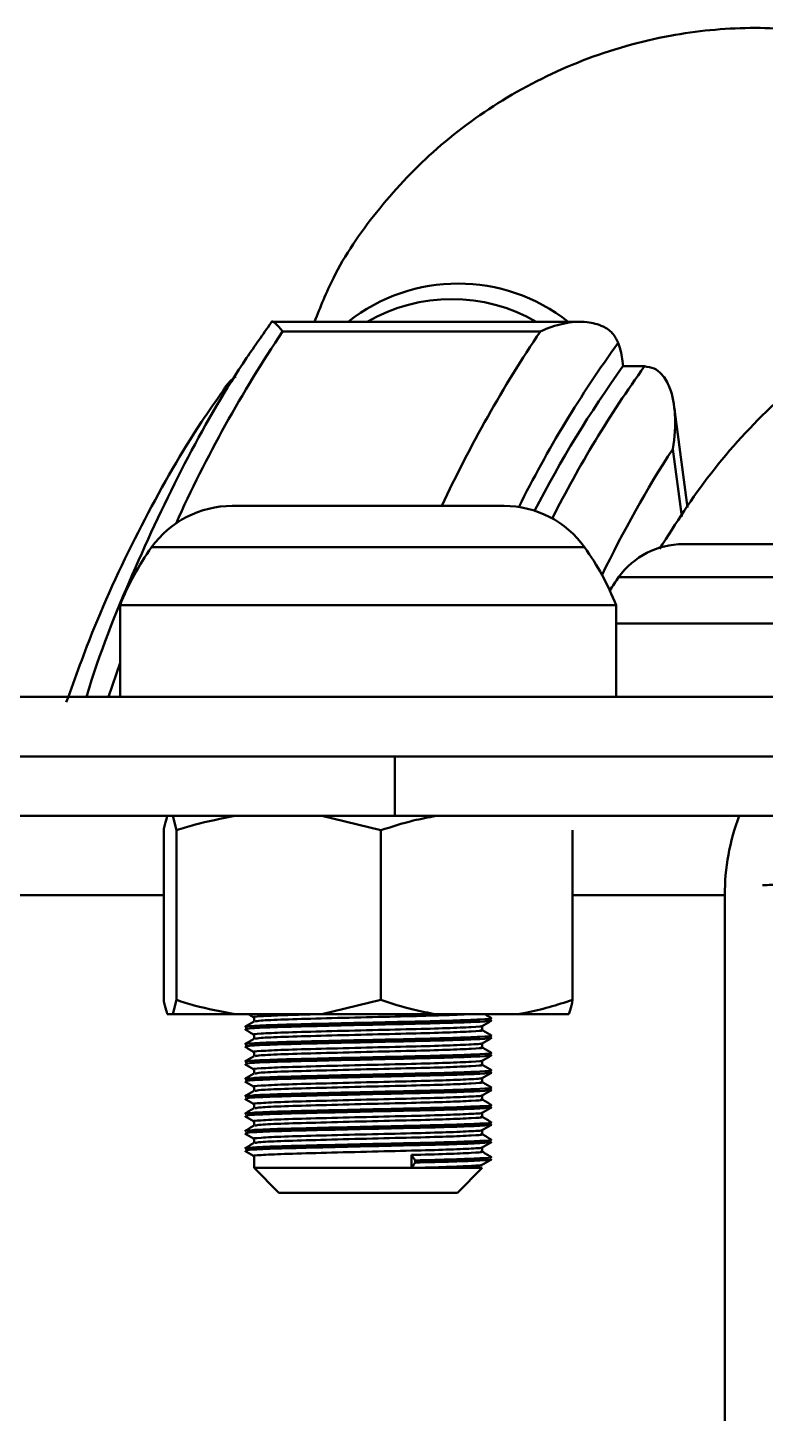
# Model space of a CAD drawing. Header units: millimetres. Extents: x 263 to 2983, y 441 to 2500.
# Drawn here: x 1601.5 to 1616.37, y 2471.65 to 2499.6 of the extents above; entities that cross this region are included whole.
import ezdxf

# ---------------------------------------------------------------- set-up
doc = ezdxf.new("R2010")
doc.units = ezdxf.units.MM
doc.header["$LTSCALE"] = 0.5
doc.layers.add('BOL', color=7, linetype='Continuous', lineweight=50)

msp = doc.modelspace()

# ---------------------------------------------------------------- linework, layer by layer
at = {"layer": 'BOL'}
for p, q in [((1612.628, 2493.663), (1606.435, 2493.663)), ((1611.834, 2493.469), (1606.637, 2493.469)), ((1613.479, 2492.919), (1613.499, 2492.766)), ((1613.932, 2492.766), (1613.499, 2492.766)), ((1614.801, 2489.915), (1614.532, 2491.949)), ((1614.682, 2489.739), (1614.502, 2491.098)), ((1605.621, 2489.95), (1605.827, 2489.95)), ((1605.827, 2489.95), (1609.403, 2489.95)), ((1609.403, 2489.95), (1611.101, 2489.95)), ((1603.997, 2489.116), (1610.021, 2489.116)), ((1610.021, 2489.116), (1612.725, 2489.116)), ((1614.711, 2489.179), (1615.198, 2489.179)), ((1615.198, 2489.179), (1618.28, 2489.179)), ((1613.411, 2488.512), (1617.536, 2488.512)), ((1603.361, 2487.95), (1603.361, 2486.096)), ((1603.361, 2487.95), (1610.263, 2487.95)), ((1610.263, 2487.95), (1613.361, 2487.95)), ((1613.361, 2486.096), (1613.361, 2487.95)), ((1613.361, 2487.579), (1617.027, 2487.579)), ((1603.361, 2486.782), (1603.127, 2486.096)), ((1512.739, 2486.096), (2400.823, 2486.096)), ((1512.739, 2484.896), (2400.823, 2484.896)), ((1608.9, 2483.696), (1608.9, 2484.896)), ((1608.9, 2483.696), (1592.988, 2483.696)), ((1604.421, 2483.696), (1604.495, 2483.407)), ((1607.431, 2483.696), (1608.616, 2483.407)), ((1626.234, 2483.696), (1608.9, 2483.696)), ((1604.24, 2483.407), (1604.24, 2479.985)), ((1604.495, 2483.407), (1604.495, 2479.985)), ((1608.616, 2483.407), (1608.616, 2479.985)), ((1612.482, 2483.407), (1612.482, 2479.985)), ((1604.24, 2482.096), (1570.55, 2482.096)), ((1615.55, 2482.096), (1612.482, 2482.096)), ((1615.55, 2456.096), (1615.55, 2482.096)), ((1604.421, 2479.696), (1604.495, 2479.985)), ((1607.431, 2479.696), (1608.616, 2479.985)), ((1604.313, 2479.696), (1604.421, 2479.696)), ((1605.679, 2479.696), (1604.421, 2479.696)), ((1605.679, 2479.696), (1607.431, 2479.696)), ((1606.061, 2479.636), (1606.061, 2479.55)), ((1609.727, 2479.696), (1607.431, 2479.696)), ((1609.727, 2479.696), (1611.371, 2479.696)), ((1612.409, 2479.696), (1611.371, 2479.696)), ((1606.061, 2479.286), (1606.061, 2479.2)), ((1610.661, 2479.374), (1610.661, 2479.46)), ((1610.661, 2479.024), (1610.661, 2479.11)), ((1606.061, 2478.936), (1606.061, 2478.85)), ((1610.661, 2478.674), (1610.661, 2478.76)), ((1606.061, 2478.586), (1606.061, 2478.5)), ((1606.061, 2478.236), (1606.061, 2478.15)), ((1610.661, 2478.324), (1610.661, 2478.41)), ((1606.061, 2477.886), (1606.061, 2477.8)), ((1610.661, 2477.974), (1610.661, 2478.06)), ((1610.661, 2477.624), (1610.661, 2477.71)), ((1606.061, 2477.536), (1606.061, 2477.45)), ((1610.661, 2477.274), (1610.661, 2477.36)), ((1606.061, 2477.186), (1606.061, 2477.1)), ((1606.061, 2476.836), (1606.061, 2476.596)), ((1609.236, 2476.858), (1609.236, 2476.596)), ((1610.661, 2476.924), (1610.661, 2477.01)), ((1606.061, 2476.596), (1606.561, 2476.096)), ((1606.061, 2476.596), (1609.236, 2476.596)), ((1609.236, 2476.596), (1610.661, 2476.596)), ((1609.308, 2476.705), (1609.308, 2476.749)), ((1610.161, 2476.096), (1610.661, 2476.596)), ((1606.561, 2476.096), (1609.046, 2476.096)), ((1609.046, 2476.096), (1610.161, 2476.096))]:
    msp.add_line(p, q, dxfattribs=at)
for centre, radius, start, end in [((1610.176, 2490.868), 3.568, 51.5861, 128.4139), ((1610.047, 2490.727), 3.395, 59.8775, 120.1225), ((1628.589, 2478.755), 26.427, 146.1664, 155.7769), ((1633.097, 2479.151), 25.635, 146.0447, 155.0871), ((1632.291, 2479.553), 23.326, 144.0687, 153.5924), ((1611.893, 2492.718), 1.599, 7.2195, 19.0774), ((1632, 2479.453), 22.793, 144.2625, 152.8555), ((1632.538, 2479.386), 22.917, 144.2778, 153.2569), ((1634.543, 2478.184), 23.842, 147.2037, 154.2078), ((1605.621, 2487.95), 2, 90, 144.3075), ((1611.101, 2487.95), 2, 35.6925, 90), ((1608.361, 2485.981), 5.373, 144.3075, 158.5137), ((1608.361, 2485.981), 5.373, 21.4863, 35.6925), ((1614.711, 2487.579), 1.6, 90, 144.3075), ((1616.903, 2486.004), 4.299, 144.3075, 148.5782), ((1620.061, 2482.107), 4.51, 159.3702, 180.1385)]:
    msp.add_arc(centre, radius, start, end, dxfattribs=at)
for points, knots in [([(1621.415, 2497.669), (1621.397, 2497.689), (1621.08, 2498.045), (1620.303, 2498.541), (1619.061, 2499.15), (1617.615, 2499.517), (1616.052, 2499.637), (1614.375, 2499.472), (1612.676, 2498.989), (1611.059, 2498.185), (1609.653, 2497.14), (1608.513, 2495.915), (1607.71, 2494.746), (1607.399, 2493.961), (1607.281, 2493.663)], [0, 0, 0, 0, 0.004599, 0.079364, 0.162494, 0.251098, 0.343528, 0.43859, 0.5457, 0.650566, 0.752215, 0.849929, 0.943136, 1, 1, 1, 1]), ([(1619.069, 2493.859), (1618.706, 2493.65), (1617.82, 2493.14), (1616.529, 2492.04), (1615.243, 2490.664), (1614.565, 2489.6), (1614.236, 2489.082)], [0, 0, 0, 0, 0.187738, 0.45909, 0.737042, 1, 1, 1, 1]), ([(1606.406, 2493.644), (1606.24, 2493.41), (1605.649, 2492.578), (1604.71, 2490.97), (1603.657, 2488.729), (1602.982, 2487.087), (1602.699, 2486.156), (1602.681, 2486.096)], [0, 0, 0, 0, 0.113016, 0.40216, 0.6912, 0.979899, 1, 1, 1, 1]), ([(1606.637, 2493.469), (1606.637, 2493.47), (1606.584, 2493.54), (1606.494, 2493.638), (1606.414, 2493.695), (1606.407, 2493.648), (1606.406, 2493.644)], [0, 0, 0, 0, 0.006051, 0.464124, 0.948744, 1, 1, 1, 1]), ([(1613.404, 2493.241), (1613.369, 2493.31), (1613.299, 2493.447), (1613.075, 2493.596), (1612.736, 2493.683), (1612.297, 2493.648), (1611.983, 2493.539), (1611.836, 2493.47), (1611.834, 2493.469)], [0, 0, 0, 0, 0.139509, 0.278348, 0.474036, 0.742697, 0.996631, 1, 1, 1, 1]), ([(1613.932, 2492.766), (1614, 2492.756), (1614.134, 2492.738), (1614.314, 2492.586), (1614.485, 2492.283), (1614.572, 2491.766), (1614.541, 2491.335), (1614.502, 2491.1), (1614.502, 2491.098)], [0, 0, 0, 0, 0.107629, 0.214419, 0.382773, 0.663949, 0.997025, 1, 1, 1, 1]), ([(1605.436, 2492.266), (1605.448, 2492.29), (1605.509, 2492.407), (1605.611, 2492.494), (1605.692, 2492.562)], [0, 0, 0, 0, 0.2070025, 1, 1, 1, 1]), ([(1605.433, 2492.267), (1605.289, 2492.062), (1604.733, 2491.271), (1603.846, 2489.707), (1602.932, 2487.81), (1602.459, 2486.496), (1602.277, 2485.989)], [0, 0, 0, 0, 0.117201, 0.453322, 0.789287, 1, 1, 1, 1]), ([(1604.24, 2483.407), (1604.248, 2483.445), (1604.272, 2483.568), (1604.296, 2483.643), (1604.313, 2483.696)], [0, 0, 0, 0, 0.309698, 1, 1, 1, 1]), ([(1604.495, 2483.407), (1604.615, 2483.445), (1605.004, 2483.568), (1605.403, 2483.643), (1605.679, 2483.696)], [0, 0, 0, 0, 0.30969, 1, 1, 1, 1]), ([(1608.616, 2483.407), (1608.833, 2483.478), (1609.199, 2483.597), (1609.574, 2483.667), (1609.727, 2483.696)], [0, 0, 0, 0, 0.592751, 1, 1, 1, 1]), ([(1616.313, 2482.301), (1616.433, 2482.304), (1616.769, 2482.313), (1617.389, 2482.327), (1618.043, 2482.344), (1618.518, 2482.363), (1618.755, 2482.375), (1618.718, 2482.383), (1618.708, 2482.385)], [0, 0, 0, 0, 0.11037, 0.309656, 0.514389, 0.720447, 0.928648, 1, 1, 1, 1]), ([(1604.24, 2479.985), (1604.248, 2479.947), (1604.272, 2479.824), (1604.296, 2479.748), (1604.313, 2479.696)], [0, 0, 0, 0, 0.3096937, 1, 1, 1, 1]), ([(1604.495, 2479.985), (1604.615, 2479.947), (1605.004, 2479.824), (1605.403, 2479.748), (1605.679, 2479.696)], [0, 0, 0, 0, 0.309686, 1, 1, 1, 1]), ([(1608.616, 2479.985), (1608.833, 2479.914), (1609.199, 2479.795), (1609.574, 2479.725), (1609.727, 2479.696)], [0, 0, 0, 0, 0.592749, 1, 1, 1, 1]), ([(1611.371, 2479.696), (1611.426, 2479.705), (1611.801, 2479.77), (1612.169, 2479.886), (1612.482, 2479.985)], [0, 0, 0, 0, 0.14598, 1, 1, 1, 1]), ([(1612.482, 2479.985), (1612.475, 2479.947), (1612.451, 2479.824), (1612.426, 2479.748), (1612.409, 2479.696)], [0, 0, 0, 0, 0.3096937, 1, 1, 1, 1]), ([(1605.873, 2479.438), (1605.899, 2479.445), (1605.952, 2479.459), (1606.496, 2479.483), (1607.315, 2479.503), (1608.321, 2479.527), (1609.301, 2479.548), (1610.118, 2479.569), (1610.637, 2479.591), (1610.889, 2479.605), (1610.827, 2479.613), (1610.816, 2479.615)], [0, 0, 0, 0, 0.12276, 0.246314, 0.37115, 0.501075, 0.628068, 0.742976, 0.861246, 0.975227, 1, 1, 1, 1]), ([(1605.886, 2479.396), (1605.911, 2479.402), (1605.963, 2479.416), (1606.497, 2479.439), (1607.315, 2479.459), (1608.321, 2479.483), (1609.301, 2479.505), (1610.118, 2479.525), (1610.637, 2479.547), (1610.889, 2479.561), (1610.828, 2479.569), (1610.817, 2479.571)], [0, 0, 0, 0, 0.113573, 0.238579, 0.364882, 0.496333, 0.624818, 0.741077, 0.860736, 0.976056, 1, 1, 1, 1]), ([(1605.956, 2479.696), (1605.96, 2479.693), (1605.996, 2479.673), (1606.032, 2479.652), (1606.063, 2479.634)], [0, 0, 0, 0, 0.120143, 1, 1, 1, 1]), ([(1606.066, 2479.634), (1606.065, 2479.634), (1605.997, 2479.641), (1606.18, 2479.656), (1606.586, 2479.678), (1607.059, 2479.69), (1607.271, 2479.696)], [0, 0, 0, 0, 0.0065418, 0.3576616, 0.7110694, 1, 1, 1, 1]), ([(1606.084, 2479.55), (1606.106, 2479.556), (1606.154, 2479.57), (1606.64, 2479.592), (1607.394, 2479.612), (1608.325, 2479.637), (1609.225, 2479.658), (1609.949, 2479.677), (1610.221, 2479.69), (1610.344, 2479.696)], [0, 0, 0, 0, 0.127156, 0.277823, 0.430048, 0.588477, 0.743338, 0.883457, 1, 1, 1, 1]), ([(1610.657, 2479.458), (1610.689, 2479.476), (1610.752, 2479.513), (1610.815, 2479.549), (1610.847, 2479.568)], [0, 0, 0, 0, 0.497854, 1, 1, 1, 1]), ([(1610.85, 2479.616), (1610.818, 2479.634), (1610.772, 2479.661), (1610.726, 2479.687), (1610.711, 2479.696)], [0, 0, 0, 0, 0.6819994, 1, 1, 1, 1]), ([(1606.062, 2479.55), (1606.031, 2479.532), (1605.968, 2479.496), (1605.904, 2479.459), (1605.873, 2479.441)], [0, 0, 0, 0, 0.501472, 1, 1, 1, 1]), ([(1605.874, 2479.393), (1605.906, 2479.375), (1605.969, 2479.339), (1606.032, 2479.302), (1606.063, 2479.284)], [0, 0, 0, 0, 0.501541, 1, 1, 1, 1]), ([(1606.066, 2479.284), (1606.065, 2479.284), (1605.997, 2479.291), (1606.176, 2479.307), (1606.627, 2479.329), (1607.398, 2479.35), (1608.323, 2479.374), (1609.229, 2479.395), (1609.986, 2479.416), (1610.458, 2479.438), (1610.692, 2479.451), (1610.651, 2479.458), (1610.649, 2479.458)], [0, 0, 0, 0, 0.00225, 0.127179, 0.252921, 0.379964, 0.512184, 0.641427, 0.758366, 0.878726, 0.994724, 1, 1, 1, 1]), ([(1606.084, 2479.2), (1606.106, 2479.206), (1606.154, 2479.22), (1606.64, 2479.242), (1607.394, 2479.262), (1608.324, 2479.287), (1609.229, 2479.308), (1609.984, 2479.328), (1610.466, 2479.351), (1610.699, 2479.365), (1610.635, 2479.373), (1610.621, 2479.375)], [0, 0, 0, 0, 0.105279, 0.230117, 0.356248, 0.487518, 0.615833, 0.731932, 0.851428, 0.966593, 1, 1, 1, 1]), ([(1610.85, 2479.266), (1610.818, 2479.284), (1610.755, 2479.321), (1610.692, 2479.357), (1610.66, 2479.375)], [0, 0, 0, 0, 0.498533, 1, 1, 1, 1]), ([(1605.873, 2479.088), (1605.899, 2479.095), (1605.952, 2479.109), (1606.496, 2479.133), (1607.315, 2479.153), (1608.321, 2479.177), (1609.301, 2479.198), (1610.118, 2479.219), (1610.637, 2479.241), (1610.889, 2479.255), (1610.827, 2479.263), (1610.816, 2479.265)], [0, 0, 0, 0, 0.12276, 0.246314, 0.37115, 0.501075, 0.628068, 0.742976, 0.861246, 0.975227, 1, 1, 1, 1]), ([(1606.062, 2479.2), (1606.031, 2479.182), (1605.968, 2479.146), (1605.904, 2479.109), (1605.873, 2479.091)], [0, 0, 0, 0, 0.501324, 1, 1, 1, 1]), ([(1605.874, 2479.043), (1605.906, 2479.025), (1605.969, 2478.989), (1606.032, 2478.952), (1606.063, 2478.934)], [0, 0, 0, 0, 0.501383, 1, 1, 1, 1]), ([(1605.886, 2479.046), (1605.911, 2479.052), (1605.963, 2479.066), (1606.497, 2479.089), (1607.315, 2479.109), (1608.321, 2479.133), (1609.301, 2479.155), (1610.118, 2479.175), (1610.637, 2479.197), (1610.889, 2479.211), (1610.828, 2479.219), (1610.817, 2479.221)], [0, 0, 0, 0, 0.113556, 0.238543, 0.364826, 0.496258, 0.624724, 0.740965, 0.860606, 0.975909, 1, 1, 1, 1]), ([(1606.066, 2478.934), (1606.065, 2478.934), (1605.997, 2478.941), (1606.176, 2478.956), (1606.627, 2478.98), (1607.398, 2479), (1608.323, 2479.024), (1609.229, 2479.045), (1609.986, 2479.066), (1610.458, 2479.088), (1610.693, 2479.101), (1610.651, 2479.108), (1610.649, 2479.108)], [0, 0, 0, 0, 0.002177, 0.127105, 0.252847, 0.379889, 0.512109, 0.641352, 0.75829, 0.87865, 0.994648, 1, 1, 1, 1]), ([(1606.084, 2478.85), (1606.106, 2478.856), (1606.154, 2478.87), (1606.64, 2478.892), (1607.394, 2478.912), (1608.324, 2478.937), (1609.229, 2478.958), (1609.984, 2478.978), (1610.466, 2479.001), (1610.699, 2479.015), (1610.635, 2479.023), (1610.621, 2479.025)], [0, 0, 0, 0, 0.105202, 0.230041, 0.356171, 0.487441, 0.615755, 0.731854, 0.85135, 0.966514, 1, 1, 1, 1]), ([(1610.657, 2479.108), (1610.689, 2479.126), (1610.752, 2479.163), (1610.815, 2479.199), (1610.847, 2479.218)], [0, 0, 0, 0, 0.498055, 1, 1, 1, 1]), ([(1610.85, 2478.916), (1610.818, 2478.934), (1610.755, 2478.971), (1610.692, 2479.007), (1610.66, 2479.025)], [0, 0, 0, 0, 0.498679, 1, 1, 1, 1]), ([(1605.873, 2478.738), (1605.899, 2478.745), (1605.952, 2478.759), (1606.496, 2478.783), (1607.315, 2478.803), (1608.321, 2478.827), (1609.301, 2478.848), (1610.118, 2478.869), (1610.637, 2478.891), (1610.889, 2478.905), (1610.827, 2478.913), (1610.816, 2478.915)], [0, 0, 0, 0, 0.12276, 0.246314, 0.37115, 0.501075, 0.628068, 0.742976, 0.861246, 0.975227, 1, 1, 1, 1]), ([(1606.062, 2478.85), (1606.031, 2478.832), (1605.968, 2478.796), (1605.904, 2478.759), (1605.873, 2478.741)], [0, 0, 0, 0, 0.5011087, 1, 1, 1, 1]), ([(1605.886, 2478.696), (1605.911, 2478.702), (1605.963, 2478.716), (1606.497, 2478.739), (1607.315, 2478.759), (1608.321, 2478.783), (1609.301, 2478.805), (1610.118, 2478.825), (1610.637, 2478.847), (1610.889, 2478.861), (1610.828, 2478.869), (1610.817, 2478.871)], [0, 0, 0, 0, 0.113539, 0.2385077, 0.3647728, 0.4961849, 0.6246319, 0.7408556, 0.8604795, 0.9757654, 1, 1, 1, 1]), ([(1606.066, 2478.584), (1606.065, 2478.584), (1605.997, 2478.591), (1606.176, 2478.607), (1606.627, 2478.629), (1607.398, 2478.65), (1608.323, 2478.674), (1609.229, 2478.695), (1609.986, 2478.716), (1610.458, 2478.738), (1610.692, 2478.751), (1610.651, 2478.758), (1610.649, 2478.758)], [0, 0, 0, 0, 0.0021003, 0.1270281, 0.25277, 0.3798129, 0.5120326, 0.6412753, 0.7582142, 0.8785744, 0.9945724, 1, 1, 1, 1]), ([(1610.657, 2478.758), (1610.689, 2478.776), (1610.752, 2478.813), (1610.815, 2478.849), (1610.847, 2478.868)], [0, 0, 0, 0, 0.498358, 1, 1, 1, 1]), ([(1605.873, 2478.388), (1605.899, 2478.395), (1605.952, 2478.409), (1606.496, 2478.433), (1607.315, 2478.453), (1608.321, 2478.477), (1609.301, 2478.498), (1610.118, 2478.519), (1610.637, 2478.541), (1610.889, 2478.555), (1610.827, 2478.563), (1610.816, 2478.565)], [0, 0, 0, 0, 0.12276, 0.246314, 0.37115, 0.501075, 0.628068, 0.742976, 0.861246, 0.975227, 1, 1, 1, 1]), ([(1606.062, 2478.5), (1606.031, 2478.482), (1605.968, 2478.446), (1605.904, 2478.409), (1605.873, 2478.391)], [0, 0, 0, 0, 0.5008917, 1, 1, 1, 1]), ([(1605.874, 2478.693), (1605.906, 2478.675), (1605.969, 2478.639), (1606.032, 2478.602), (1606.063, 2478.584)], [0, 0, 0, 0, 0.5011066, 1, 1, 1, 1]), ([(1605.886, 2478.346), (1605.911, 2478.352), (1605.963, 2478.366), (1606.497, 2478.389), (1607.315, 2478.409), (1608.321, 2478.433), (1609.301, 2478.455), (1610.118, 2478.475), (1610.637, 2478.497), (1610.889, 2478.511), (1610.827, 2478.519), (1610.817, 2478.521)], [0, 0, 0, 0, 0.113522, 0.238473, 0.364719, 0.496112, 0.62454, 0.740746, 0.860353, 0.975621, 1, 1, 1, 1]), ([(1606.084, 2478.5), (1606.106, 2478.506), (1606.154, 2478.52), (1606.64, 2478.542), (1607.394, 2478.562), (1608.324, 2478.587), (1609.229, 2478.608), (1609.984, 2478.628), (1610.466, 2478.651), (1610.699, 2478.665), (1610.635, 2478.673), (1610.621, 2478.675)], [0, 0, 0, 0, 0.105123, 0.229962, 0.356093, 0.487363, 0.615678, 0.731777, 0.851273, 0.966438, 1, 1, 1, 1]), ([(1610.657, 2478.408), (1610.689, 2478.426), (1610.752, 2478.463), (1610.815, 2478.499), (1610.847, 2478.518)], [0, 0, 0, 0, 0.4986283, 1, 1, 1, 1]), ([(1610.85, 2478.566), (1610.818, 2478.584), (1610.755, 2478.621), (1610.692, 2478.657), (1610.66, 2478.675)], [0, 0, 0, 0, 0.498895, 1, 1, 1, 1]), ([(1605.873, 2478.038), (1605.899, 2478.045), (1605.952, 2478.059), (1606.496, 2478.083), (1607.315, 2478.103), (1608.321, 2478.127), (1609.301, 2478.148), (1610.118, 2478.169), (1610.637, 2478.191), (1610.889, 2478.205), (1610.827, 2478.213), (1610.816, 2478.215)], [0, 0, 0, 0, 0.12276, 0.246314, 0.37115, 0.501075, 0.628068, 0.742976, 0.861246, 0.975227, 1, 1, 1, 1]), ([(1605.874, 2478.343), (1605.905, 2478.325), (1605.969, 2478.289), (1606.032, 2478.252), (1606.063, 2478.234)], [0, 0, 0, 0, 0.500898, 1, 1, 1, 1]), ([(1605.886, 2477.996), (1605.911, 2478.002), (1605.963, 2478.016), (1606.497, 2478.039), (1607.315, 2478.059), (1608.321, 2478.083), (1609.301, 2478.105), (1610.118, 2478.125), (1610.637, 2478.147), (1610.889, 2478.161), (1610.827, 2478.169), (1610.817, 2478.171)], [0, 0, 0, 0, 0.1135057, 0.2384375, 0.3646653, 0.4960387, 0.6244478, 0.7406373, 0.860226, 0.9754778, 1, 1, 1, 1]), ([(1606.066, 2478.234), (1606.065, 2478.234), (1605.997, 2478.241), (1606.176, 2478.256), (1606.627, 2478.28), (1607.398, 2478.3), (1608.323, 2478.324), (1609.229, 2478.345), (1609.986, 2478.366), (1610.458, 2478.388), (1610.693, 2478.401), (1610.65, 2478.408), (1610.649, 2478.408)], [0, 0, 0, 0, 0.002023, 0.126951, 0.252693, 0.379736, 0.511956, 0.641199, 0.758138, 0.878498, 0.994496, 1, 1, 1, 1]), ([(1606.084, 2478.15), (1606.106, 2478.156), (1606.154, 2478.17), (1606.64, 2478.192), (1607.394, 2478.212), (1608.324, 2478.237), (1609.229, 2478.258), (1609.984, 2478.278), (1610.466, 2478.301), (1610.699, 2478.315), (1610.635, 2478.323), (1610.621, 2478.325)], [0, 0, 0, 0, 0.105047, 0.229886, 0.356016, 0.487286, 0.6156, 0.731699, 0.851195, 0.966359, 1, 1, 1, 1]), ([(1610.657, 2478.058), (1610.689, 2478.076), (1610.752, 2478.113), (1610.815, 2478.149), (1610.847, 2478.168)], [0, 0, 0, 0, 0.498899, 1, 1, 1, 1]), ([(1610.85, 2478.216), (1610.818, 2478.234), (1610.755, 2478.271), (1610.692, 2478.307), (1610.66, 2478.325)], [0, 0, 0, 0, 0.499111, 1, 1, 1, 1]), ([(1606.062, 2478.15), (1606.031, 2478.132), (1605.968, 2478.096), (1605.904, 2478.059), (1605.873, 2478.041)], [0, 0, 0, 0, 0.500675, 1, 1, 1, 1]), ([(1605.874, 2477.993), (1605.905, 2477.975), (1605.969, 2477.939), (1606.032, 2477.902), (1606.063, 2477.884)], [0, 0, 0, 0, 0.500739, 1, 1, 1, 1]), ([(1606.066, 2477.884), (1606.065, 2477.884), (1605.997, 2477.891), (1606.176, 2477.906), (1606.627, 2477.93), (1607.398, 2477.95), (1608.323, 2477.974), (1609.229, 2477.995), (1609.986, 2478.016), (1610.458, 2478.038), (1610.693, 2478.051), (1610.65, 2478.058), (1610.649, 2478.058)], [0, 0, 0, 0, 0.001946, 0.126874, 0.252616, 0.37966, 0.51188, 0.641123, 0.758062, 0.878422, 0.99442, 1, 1, 1, 1]), ([(1606.085, 2477.8), (1606.106, 2477.806), (1606.154, 2477.82), (1606.64, 2477.842), (1607.394, 2477.862), (1608.324, 2477.887), (1609.229, 2477.908), (1609.984, 2477.928), (1610.466, 2477.951), (1610.699, 2477.965), (1610.635, 2477.973), (1610.621, 2477.975)], [0, 0, 0, 0, 0.104971, 0.22981, 0.35594, 0.48721, 0.615524, 0.731623, 0.851119, 0.966284, 1, 1, 1, 1]), ([(1610.85, 2477.866), (1610.818, 2477.884), (1610.755, 2477.921), (1610.692, 2477.957), (1610.66, 2477.975)], [0, 0, 0, 0, 0.499327, 1, 1, 1, 1]), ([(1605.873, 2477.688), (1605.899, 2477.695), (1605.952, 2477.709), (1606.496, 2477.733), (1607.315, 2477.753), (1608.321, 2477.777), (1609.301, 2477.798), (1610.118, 2477.819), (1610.637, 2477.841), (1610.889, 2477.855), (1610.827, 2477.863), (1610.816, 2477.865)], [0, 0, 0, 0, 0.12276, 0.246314, 0.37115, 0.501075, 0.628068, 0.742976, 0.861246, 0.975227, 1, 1, 1, 1]), ([(1606.062, 2477.8), (1606.031, 2477.782), (1605.968, 2477.746), (1605.904, 2477.709), (1605.873, 2477.691)], [0, 0, 0, 0, 0.500457, 1, 1, 1, 1]), ([(1605.874, 2477.643), (1605.905, 2477.625), (1605.969, 2477.589), (1606.032, 2477.552), (1606.063, 2477.534)], [0, 0, 0, 0, 0.500461, 1, 1, 1, 1]), ([(1605.886, 2477.646), (1605.911, 2477.652), (1605.963, 2477.666), (1606.497, 2477.689), (1607.315, 2477.709), (1608.321, 2477.733), (1609.301, 2477.755), (1610.118, 2477.775), (1610.637, 2477.797), (1610.889, 2477.811), (1610.827, 2477.819), (1610.816, 2477.821)], [0, 0, 0, 0, 0.113489, 0.238402, 0.364612, 0.495966, 0.624356, 0.740528, 0.860099, 0.975334, 1, 1, 1, 1]), ([(1606.065, 2477.534), (1606.064, 2477.534), (1605.997, 2477.541), (1606.176, 2477.557), (1606.627, 2477.58), (1607.398, 2477.6), (1608.323, 2477.624), (1609.229, 2477.645), (1609.986, 2477.666), (1610.458, 2477.688), (1610.693, 2477.701), (1610.65, 2477.708), (1610.648, 2477.708)], [0, 0, 0, 0, 0.001869, 0.126797, 0.25254, 0.379583, 0.511803, 0.641046, 0.757985, 0.878346, 0.994344, 1, 1, 1, 1]), ([(1606.085, 2477.45), (1606.107, 2477.456), (1606.155, 2477.47), (1606.64, 2477.492), (1607.394, 2477.512), (1608.324, 2477.537), (1609.229, 2477.558), (1609.984, 2477.578), (1610.466, 2477.601), (1610.699, 2477.615), (1610.635, 2477.623), (1610.621, 2477.625)], [0, 0, 0, 0, 0.1048912, 0.22973, 0.3558602, 0.4871301, 0.6154444, 0.7315433, 0.851039, 0.9662037, 1, 1, 1, 1]), ([(1610.657, 2477.708), (1610.689, 2477.726), (1610.752, 2477.763), (1610.815, 2477.799), (1610.847, 2477.818)], [0, 0, 0, 0, 0.499103, 1, 1, 1, 1]), ([(1610.85, 2477.516), (1610.818, 2477.534), (1610.755, 2477.571), (1610.692, 2477.607), (1610.66, 2477.625)], [0, 0, 0, 0, 0.499662, 1, 1, 1, 1]), ([(1605.873, 2477.338), (1605.899, 2477.345), (1605.952, 2477.359), (1606.496, 2477.383), (1607.315, 2477.403), (1608.321, 2477.427), (1609.301, 2477.448), (1610.118, 2477.469), (1610.637, 2477.491), (1610.889, 2477.505), (1610.827, 2477.513), (1610.816, 2477.515)], [0, 0, 0, 0, 0.12276, 0.246314, 0.37115, 0.501075, 0.628068, 0.742976, 0.861246, 0.975227, 1, 1, 1, 1]), ([(1606.062, 2477.45), (1606.031, 2477.432), (1605.968, 2477.396), (1605.904, 2477.359), (1605.873, 2477.341)], [0, 0, 0, 0, 0.500189, 1, 1, 1, 1]), ([(1605.886, 2477.296), (1605.911, 2477.302), (1605.963, 2477.316), (1606.497, 2477.339), (1607.315, 2477.359), (1608.321, 2477.383), (1609.301, 2477.405), (1610.118, 2477.425), (1610.637, 2477.447), (1610.889, 2477.461), (1610.827, 2477.469), (1610.816, 2477.471)], [0, 0, 0, 0, 0.113472, 0.238366, 0.364557, 0.495891, 0.624262, 0.740417, 0.85997, 0.975187, 1, 1, 1, 1]), ([(1606.065, 2477.184), (1606.064, 2477.184), (1605.997, 2477.191), (1606.176, 2477.206), (1606.627, 2477.23), (1607.398, 2477.25), (1608.323, 2477.274), (1609.229, 2477.295), (1609.986, 2477.316), (1610.458, 2477.338), (1610.693, 2477.351), (1610.65, 2477.358), (1610.648, 2477.358)], [0, 0, 0, 0, 0.001796, 0.126724, 0.252466, 0.379509, 0.511729, 0.640971, 0.75791, 0.878271, 0.994269, 1, 1, 1, 1]), ([(1610.657, 2477.358), (1610.689, 2477.376), (1610.752, 2477.413), (1610.815, 2477.449), (1610.847, 2477.468)], [0, 0, 0, 0, 0.499375, 1, 1, 1, 1]), ([(1605.873, 2476.988), (1605.899, 2476.995), (1605.952, 2477.009), (1606.496, 2477.033), (1607.315, 2477.053), (1608.321, 2477.077), (1609.301, 2477.098), (1610.118, 2477.119), (1610.637, 2477.141), (1610.889, 2477.155), (1610.827, 2477.163), (1610.816, 2477.165)], [0, 0, 0, 0, 0.122785, 0.246365, 0.371227, 0.501179, 0.628198, 0.74313, 0.861425, 0.975429, 1, 1, 1, 1]), ([(1606.062, 2477.1), (1606.031, 2477.082), (1605.968, 2477.046), (1605.904, 2477.009), (1605.873, 2476.991)], [0, 0, 0, 0, 0.499972, 1, 1, 1, 1]), ([(1605.874, 2477.293), (1605.905, 2477.275), (1605.969, 2477.239), (1606.032, 2477.202), (1606.063, 2477.184)], [0, 0, 0, 0, 0.5003, 1, 1, 1, 1]), ([(1605.886, 2476.946), (1605.911, 2476.952), (1605.963, 2476.966), (1606.497, 2476.989), (1607.315, 2477.009), (1608.321, 2477.033), (1609.301, 2477.055), (1610.118, 2477.075), (1610.637, 2477.097), (1610.889, 2477.111), (1610.827, 2477.119), (1610.816, 2477.121)], [0, 0, 0, 0, 0.1134551, 0.2383313, 0.3645028, 0.4958178, 0.6241697, 0.7403075, 0.8598429, 0.9750434, 1, 1, 1, 1]), ([(1606.085, 2477.1), (1606.107, 2477.106), (1606.155, 2477.12), (1606.64, 2477.142), (1607.394, 2477.162), (1608.324, 2477.187), (1609.229, 2477.208), (1609.984, 2477.228), (1610.466, 2477.251), (1610.699, 2477.265), (1610.635, 2477.273), (1610.621, 2477.275)], [0, 0, 0, 0, 0.104816, 0.229654, 0.355785, 0.487055, 0.615369, 0.731468, 0.850964, 0.966129, 1, 1, 1, 1]), ([(1610.657, 2477.008), (1610.689, 2477.026), (1610.752, 2477.063), (1610.815, 2477.099), (1610.847, 2477.118)], [0, 0, 0, 0, 0.499766, 1, 1, 1, 1]), ([(1610.85, 2477.166), (1610.818, 2477.184), (1610.755, 2477.221), (1610.692, 2477.257), (1610.66, 2477.275)], [0, 0, 0, 0, 0.499811, 1, 1, 1, 1]), ([(1605.874, 2476.943), (1605.905, 2476.925), (1605.969, 2476.889), (1606.032, 2476.852), (1606.063, 2476.834)], [0, 0, 0, 0, 0.50009, 1, 1, 1, 1]), ([(1606.065, 2476.834), (1606.064, 2476.834), (1605.997, 2476.842), (1606.176, 2476.856), (1606.627, 2476.88), (1607.398, 2476.899), (1608.323, 2476.924), (1609.229, 2476.945), (1609.986, 2476.966), (1610.458, 2476.988), (1610.693, 2477.001), (1610.65, 2477.008), (1610.648, 2477.008)], [0, 0, 0, 0, 0.001719, 0.126647, 0.252389, 0.379432, 0.511652, 0.640895, 0.757834, 0.878194, 0.994192, 1, 1, 1, 1]), ([(1609.236, 2476.858), (1609.485, 2476.865), (1609.989, 2476.878), (1610.465, 2476.901), (1610.699, 2476.915), (1610.635, 2476.924), (1610.62, 2476.926)], [0, 0, 0, 0, 0.301783, 0.612394, 0.911749, 1, 1, 1, 1]), ([(1609.308, 2476.749), (1609.295, 2476.769), (1609.271, 2476.806), (1609.247, 2476.842), (1609.236, 2476.858)], [0, 0, 0, 0, 0.56005, 1, 1, 1, 1]), ([(1609.308, 2476.749), (1609.577, 2476.756), (1610.124, 2476.769), (1610.636, 2476.791), (1610.889, 2476.805), (1610.827, 2476.813), (1610.816, 2476.815)], [0, 0, 0, 0, 0.309055, 0.627151, 0.933712, 1, 1, 1, 1]), ([(1609.308, 2476.705), (1609.577, 2476.712), (1610.124, 2476.725), (1610.636, 2476.747), (1610.889, 2476.761), (1610.827, 2476.769), (1610.816, 2476.771)], [0, 0, 0, 0, 0.30895, 0.626938, 0.933394, 1, 1, 1, 1]), ([(1610.657, 2476.658), (1610.689, 2476.676), (1610.752, 2476.713), (1610.815, 2476.749), (1610.847, 2476.768)], [0, 0, 0, 0, 0.500039, 1, 1, 1, 1]), ([(1610.85, 2476.816), (1610.818, 2476.834), (1610.755, 2476.871), (1610.692, 2476.907), (1610.66, 2476.925)], [0, 0, 0, 0, 0.500029, 1, 1, 1, 1]), ([(1609.236, 2476.596), (1609.249, 2476.616), (1609.273, 2476.653), (1609.298, 2476.689), (1609.308, 2476.705)], [0, 0, 0, 0, 0.560005, 1, 1, 1, 1]), ([(1609.236, 2476.596), (1609.485, 2476.602), (1609.991, 2476.616), (1610.457, 2476.638), (1610.693, 2476.651), (1610.65, 2476.658), (1610.648, 2476.658)], [0, 0, 0, 0, 0.3255715, 0.6606683, 0.9836199, 1, 1, 1, 1])]:
    msp.add_open_spline(points, degree=3, knots=knots, dxfattribs=at)

doc.saveas('drawing.dxf')
